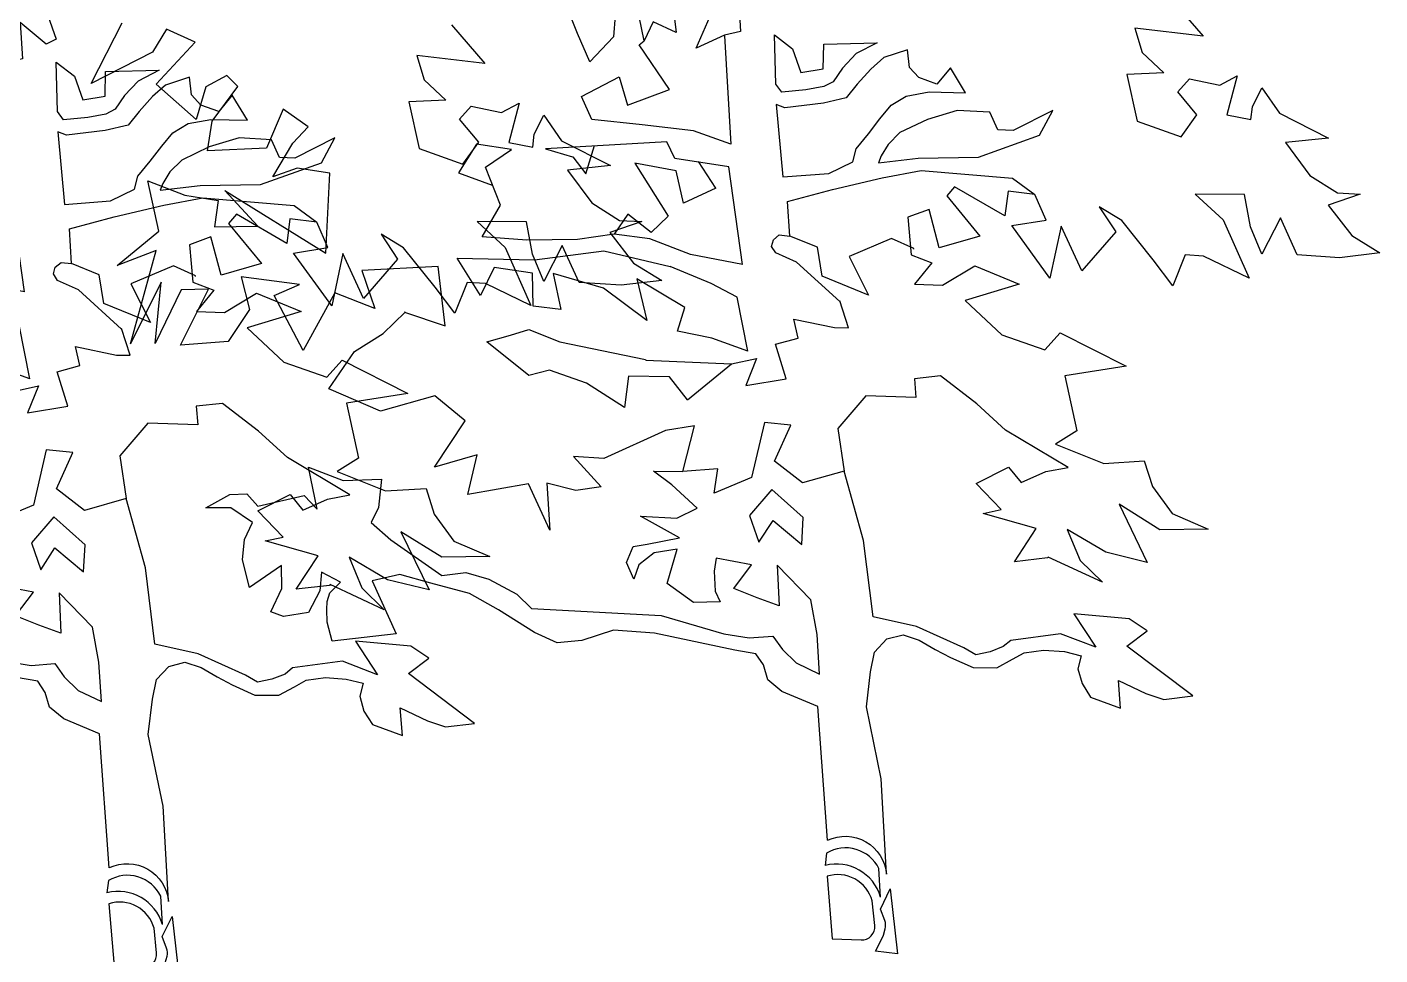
# Model space of a CAD drawing. Header units: millimetres. Extents: x 3.3 to 31.3, y 2.1 to 31.8.
# Drawn here: x 7.279 to 10.174, y 7.157 to 9.142 of the extents above; entities that cross this region are included whole.
import ezdxf

# ---------------------------------------------------------------- set-up
doc = ezdxf.new("R2010")
doc.units = ezdxf.units.MM

# ---------------------------------------------------------------- blocks, each defined once
blk = doc.blocks.new('E13')
at = {"color": 84, "true_color": 0x2aaf18}
for p, q in [((1.5008, 18.8799), (1.4693, 18.7895)), ((1.4846, 18.7816), (1.5251, 18.8155)), ((1.5251, 18.8155), (1.5219, 18.7589)), ((1.4693, 18.7895), (1.4846, 18.7816)), ((1.5911, 18.7328), (1.5692, 18.7827)), ((1.5219, 18.7589), (1.5469, 18.7532)), ((2.3706, 18.7422), (2.415, 18.7626)), ((2.415, 18.7626), (2.4368, 18.7268)), ((2.415, 18.7626), (2.415, 18.7626)), ((1.3924, 18.7393), (1.3091, 18.7411)), ((1.3932, 18.7006), (1.3924, 18.7393)), ((1.4692, 18.7535), (1.441, 18.7318)), ((1.5469, 18.7532), (1.5911, 18.7328)), ((2.4311, 18.6769), (2.3706, 18.7422)), ((1.2588, 18.703), (1.262, 18.7304)), ((1.441, 18.7318), (1.4279, 18.6949)), ((0.863, 18.6946), (0.9207, 18.6921)), ((1.1716, 18.6634), (1.1954, 18.7022)), ((1.1954, 18.7022), (1.2162, 18.677)), ((1.1954, 18.7022), (1.1954, 18.7022)), ((1.2443, 18.6871), (1.2588, 18.703)), ((1.4279, 18.6949), (1.3932, 18.7006)), ((1.2162, 18.677), (1.2443, 18.6871)), ((1.7109, 18.6884), (1.698, 18.644)), ((1.7691, 18.6575), (1.7109, 18.6884)), ((2.3039, 18.6734), (2.3212, 18.6902)), ((2.3441, 18.6191), (2.3039, 18.6734)), ((2.3212, 18.6902), (2.3539, 18.6725)), ((2.3212, 18.6902), (2.3212, 18.6902)), ((2.3539, 18.6725), (2.369, 18.6218)), ((2.369, 18.6218), (2.4311, 18.6769)), ((1.698, 18.644), (1.6325, 18.6687)), ((1.7531, 18.6216), (1.7691, 18.6575)), ((1.0566, 18.5972), (1.0358, 18.6359)), ((1.0358, 18.6359), (1.0978, 18.6046)), ((1.1217, 18.6055), (1.1341, 18.633)), ((2.1949, 18.6105), (2.2338, 18.6381)), ((2.2184, 18.5852), (2.1949, 18.6105)), ((2.3512, 18.5731), (2.3441, 18.6191)), ((1.0978, 18.6046), (1.1217, 18.6055)), ((1.7627, 18.5375), (1.749, 18.5813)), ((1.8255, 18.5763), (1.7836, 18.5635)), ((1.8784, 18.5752), (1.9329, 18.5832)), ((1.9188, 18.5475), (1.8784, 18.5752)), ((1.9329, 18.5832), (1.9609, 18.5386)), ((1.5601, 18.5151), (1.5871, 18.5566)), ((1.622, 18.5418), (1.6862, 18.5539)), ((1.6862, 18.5539), (1.6344, 18.4715)), ((1.7828, 18.5636), (1.7627, 18.5375)), ((1.8954, 18.4886), (1.9188, 18.5475)), ((1.0989, 18.5306), (1.0637, 18.5049)), ((1.6105, 18.4915), (1.622, 18.5418)), ((1.9609, 18.5386), (1.9083, 18.5199)), ((2.4442, 18.5262), (2.3865, 18.5041)), ((2.4269, 18.448), (2.4442, 18.5262)), ((1.0465, 18.4653), (1.0637, 18.5049)), ((1.0637, 18.5049), (1.1057, 18.5101)), ((1.1057, 18.5101), (1.1104, 18.4718)), ((1.1104, 18.4718), (1.1888, 18.517)), ((1.1888, 18.517), (1.201, 18.5028)), ((1.5601, 18.5151), (1.6105, 18.4915)), ((2.3245, 18.5116), (2.3245, 18.5116)), ((2.3865, 18.5041), (2.3347, 18.4956)), ((1.9238, 18.4391), (1.8954, 18.4886)), ((2.3347, 18.4956), (2.3402, 18.4546)), ((1.0998, 18.4567), (1.0465, 18.4653)), ((1.2127, 18.4223), (1.2286, 18.4817)), ((1.2286, 18.4817), (1.2618, 18.4697)), ((1.2618, 18.4697), (1.2565, 18.4114)), ((1.6344, 18.4715), (1.6609, 18.4459)), ((1.6609, 18.4459), (1.6972, 18.4743)), ((1.6972, 18.4743), (1.7186, 18.4434)), ((1.0231, 18.4558), (1.0404, 18.3748)), ((1.0404, 18.3748), (1.0998, 18.4567)), ((1.4617, 18.4422), (1.4453, 18.4405)), ((1.4706, 18.4348), (1.4617, 18.4422)), ((2.3402, 18.4546), (2.2729, 18.4559)), ((2.4918, 18.3945), (2.4269, 18.448)), ((1.1497, 18.4404), (1.2127, 18.4223)), ((1.2524, 18.4212), (1.2869, 18.4367)), ((1.2524, 18.4203), (1.2524, 18.4212)), ((1.395, 18.378), (1.4023, 18.423)), ((1.4023, 18.423), (1.4453, 18.4405)), ((1.4671, 18.4142), (1.4735, 18.4243)), ((1.4735, 18.4243), (1.4706, 18.4348)), ((1.353, 18.4089), (1.3227, 18.3486)), ((1.3674, 18.3385), (1.4346, 18.3996)), ((1.4346, 18.3996), (1.4671, 18.4142)), ((1.9263, 18.3479), (1.9629, 18.4058)), ((2.4711, 18.2729), (2.4311, 18.4181)), ((2.4311, 18.4181), (2.4918, 18.3945)), ((1.1575, 18.3943), (1.0882, 18.3655)), ((1.2074, 18.364), (1.1575, 18.3943)), ((1.2242, 18.3987), (1.2511, 18.3655)), ((1.3227, 18.3486), (1.395, 18.378)), ((1.735, 18.3596), (1.8133, 18.382)), ((1.8133, 18.382), (1.8014, 18.3261)), ((1.8446, 18.3314), (1.8455, 18.3825)), ((1.8455, 18.3825), (1.905, 18.3913)), ((1.905, 18.3913), (1.9263, 18.3479)), ((1.9814, 18.3009), (1.9923, 18.393)), ((1.9923, 18.393), (2.1114, 18.3868)), ((2.1114, 18.3868), (2.0907, 18.3278)), ((1.0882, 18.3655), (1.1723, 18.3401)), ((1.2511, 18.3655), (1.2074, 18.364)), ((1.6084, 18.3295), (1.683, 18.3741)), ((1.6675, 18.309), (1.735, 18.3596)), ((2.2083, 18.3651), (2.2991, 18.3771)), ((2.2991, 18.3771), (2.2857, 18.3261)), ((2.3933, 18.2705), (2.3499, 18.358)), ((2.3499, 18.358), (2.3923, 18.3567)), ((2.4235, 18.3686), (2.4711, 18.2729)), ((2.4325, 18.2732), (2.4235, 18.3686)), ((2.0907, 18.3278), (2.1532, 18.3522)), ((2.1532, 18.3522), (2.2023, 18.2624)), ((2.2023, 18.2624), (2.2476, 18.348)), ((2.3923, 18.3567), (2.4325, 18.2732)), ((1.6199, 18.2926), (1.6084, 18.3295)), ((1.8014, 18.3261), (1.8446, 18.3314)), ((2.0447, 18.3218), (1.9814, 18.3009)), ((2.0437, 18.3219), (2.0447, 18.3218)), ((2.0782, 18.2889), (2.0437, 18.3219)), ((2.2857, 18.3261), (2.319, 18.2762)), ((1.4392, 18.3113), (1.3756, 18.298)), ((1.4323, 18.2815), (1.4392, 18.3113)), ((1.8513, 18.2949), (1.8033, 18.2759)), ((1.8798, 18.286), (1.8513, 18.2949)), ((1.4676, 18.272), (1.4323, 18.2815)), ((1.5103, 18.2612), (1.5668, 18.2815)), ((1.5668, 18.2815), (1.6199, 18.2926)), ((1.8033, 18.2759), (1.6696, 18.2482)), ((1.9169, 18.2756), (1.8798, 18.286)), ((2.1226, 18.2609), (2.0782, 18.2889)), ((2.319, 18.2762), (2.3933, 18.2705)), ((1.451, 18.2184), (1.4676, 18.272)), ((1.497, 18.25), (1.5138, 18.2079)), ((1.5362, 18.2414), (1.497, 18.25)), ((1.6042, 18.1858), (1.5362, 18.2414)), ((1.6696, 18.2482), (1.6695, 18.2471)), ((1.8189, 18.2319), (1.8515, 18.2237)), ((1.5138, 18.2079), (1.451, 18.2184)), ((1.6042, 18.1858), (1.6324, 18.2215)), ((1.6324, 18.2215), (1.696, 18.2224)), ((1.696, 18.2224), (1.7026, 18.1737)), ((1.7026, 18.1737), (1.7615, 18.2117)), ((1.9503, 18.1528), (1.9977, 18.1917)), ((1.9977, 18.1917), (2.0822, 18.1682)), ((2.0822, 18.1682), (2.1626, 18.2029)), ((1.1095, 18.1384), (1.1543, 18.1796)), ((1.4436, 18.1461), (1.4848, 18.1505)), ((1.4848, 18.1505), (1.5048, 18.0645)), ((1.9979, 18.0807), (1.9503, 18.1528)), ((0.9987, 18.1374), (1.032, 18.1167)), ((1.0122, 18.0803), (1.1095, 18.1384)), ((1.3704, 18.1412), (1.3604, 18.0745)), ((1.4688, 18.09), (1.4436, 18.1461)), ((1.5935, 18.1449), (1.6384, 18.1377)), ((1.6116, 18.0742), (1.5935, 18.1449)), ((1.6384, 18.1377), (1.7344, 18.0943)), ((1.032, 18.1167), (0.9566, 18.0865)), ((0.8936, 18.0905), (0.8811, 18.0506)), ((0.9566, 18.0865), (0.8936, 18.0905)), ((1.4254, 18.0563), (1.4688, 18.09)), ((1.7344, 18.0943), (1.782, 18.0972)), ((1.782, 18.0972), (1.7387, 18.0504)), ((1.9319, 18.1001), (1.9979, 18.0807)), ((1.9462, 18.0384), (1.9319, 18.1001)), ((1.0469, 18.0739), (1.0122, 18.0803)), ((1.0854, 18.0568), (1.0469, 18.0739)), ((1.1051, 18.0808), (1.0854, 18.0568)), ((1.1554, 18.0553), (1.1051, 18.0808)), ((1.3604, 18.0745), (1.4254, 18.0563)), ((1.5048, 18.0645), (1.5627, 18.0401)), ((1.557, 18.0784), (1.6116, 18.0742)), ((1.5627, 18.0401), (1.557, 18.0784)), ((1.6571, 18.0745), (1.6116, 18.0742)), ((1.629, 18.0532), (1.6571, 18.0745)), ((2.1403, 18.0603), (2.0806, 18.0622)), ((2.0806, 18.0622), (2.0851, 18.0182)), ((2.1941, 18.0808), (2.1403, 18.0603)), ((2.1805, 18.0156), (2.1941, 18.0808)), ((0.8811, 18.0506), (0.8503, 18.0085)), ((1.1163, 18.0147), (1.1554, 18.0553)), ((1.5894, 18.0172), (1.629, 18.0532)), ((1.7387, 18.0504), (1.778, 18.0445)), ((1.778, 18.0445), (1.8235, 18.0561)), ((1.8235, 18.0561), (1.8187, 17.9826)), ((1.8187, 17.9826), (1.8519, 18.055)), ((1.8519, 18.055), (1.9462, 18.0384)), ((0.8692, 17.9832), (0.9328, 18.023)), ((0.9328, 18.023), (0.8891, 17.9325)), ((2.201, 18.0367), (2.1805, 18.0156)), ((2.2728, 18.0199), (2.201, 18.0367)), ((2.2903, 18.0394), (2.2728, 18.0199)), ((2.3168, 18.0384), (2.2903, 18.0394)), ((2.3541, 18.0174), (2.3168, 18.0384)), ((0.8503, 18.0085), (0.7945, 17.9844)), ((1.0618, 17.9856), (1.1443, 18.0088)), ((1.1163, 18.0147), (1.1163, 18.0147)), ((1.1443, 18.0088), (1.1163, 18.0147)), ((1.6212, 18.0015), (1.5894, 18.0172)), ((1.617, 17.9707), (1.6775, 18.0048)), ((1.6775, 18.0048), (1.6212, 18.0015)), ((2.0851, 18.0182), (2.0966, 17.9946)), ((2.2812, 17.9946), (2.3152, 18.0177)), ((2.3152, 18.0177), (2.3541, 18.0174)), ((0.7945, 17.9844), (0.8692, 17.9832)), ((0.9537, 17.9484), (1.0135, 17.9836)), ((1.0135, 17.9836), (0.9936, 17.9358)), ((1.0957, 17.9337), (1.0618, 17.9856)), ((2.0966, 17.9946), (2.0658, 17.9675)), ((2.2935, 17.9682), (2.2812, 17.9946)), ((1.6674, 17.9611), (1.617, 17.9707)), ((1.689, 17.9576), (1.6674, 17.9611)), ((1.6993, 17.9322), (1.689, 17.9576)), ((2.2968, 17.9365), (2.2935, 17.9682)), ((0.8891, 17.9325), (0.9537, 17.9484)), ((0.9537, 17.9484), (0.9537, 17.9484)), ((0.9587, 17.9017), (1.0432, 17.9407)), ((0.9936, 17.9358), (0.9587, 17.9017)), ((1.0432, 17.9407), (1.0442, 17.9395)), ((1.0442, 17.9395), (1.0957, 17.9337)), ((1.5047, 17.9289), (1.5596, 17.9391)), ((1.5596, 17.9391), (1.5629, 17.9188)), ((1.6205, 17.9534), (1.6561, 17.9477)), ((1.6362, 17.8999), (1.6205, 17.9534)), ((1.6561, 17.9477), (1.6801, 17.9288)), ((2.2859, 17.8938), (2.2968, 17.9365)), ((1.4648, 17.9282), (1.4619, 17.8651)), ((1.5324, 17.8919), (1.5047, 17.9289)), ((1.5629, 17.9188), (1.5614, 17.8878)), ((1.6801, 17.9288), (1.6878, 17.9065)), ((1.6878, 17.9065), (1.6993, 17.9322)), ((2.1444, 17.9019), (2.1741, 17.9175)), ((2.1741, 17.9175), (2.1764, 17.8881)), ((2.2354, 17.892), (2.2363, 17.9279)), ((2.2363, 17.9279), (2.2859, 17.8938)), ((1.5952, 17.87), (1.6362, 17.8999)), ((2.0522, 17.9136), (2.0953, 17.9038)), ((2.0953, 17.9038), (2.0576, 17.8214)), ((2.161, 17.8855), (2.1444, 17.9019)), ((1.4619, 17.8651), (1.4961, 17.8776)), ((1.4961, 17.8776), (1.5324, 17.8919)), ((1.5614, 17.8878), (1.5536, 17.8713)), ((2.1649, 17.8719), (2.161, 17.8855)), ((2.1764, 17.8881), (2.1939, 17.8545)), ((2.2527, 17.8557), (2.2354, 17.892)), ((0.9173, 17.845), (1.0035, 17.8528)), ((1.0035, 17.8528), (0.9691, 17.8005)), ((1.5536, 17.8713), (1.5952, 17.87)), ((2.1658, 17.8594), (2.1649, 17.8719)), ((2.1651, 17.8397), (2.1658, 17.8594)), ((2.1939, 17.8545), (2.2332, 17.8486)), ((2.2332, 17.8486), (2.2527, 17.8557)), ((0.8894, 17.8263), (0.9173, 17.845)), ((2.1572, 17.81), (2.1651, 17.8397)), ((0.9208, 17.8023), (0.8894, 17.8263)), ((2.0576, 17.8214), (2.1572, 17.81)), ((0.8183, 17.7248), (0.9208, 17.8023)), ((0.9917, 17.7874), (0.9969, 17.7669)), ((0.9338, 17.749), (0.8914, 17.7287)), ((0.9305, 17.7057), (0.9338, 17.749)), ((0.9969, 17.7669), (0.9903, 17.7439)), ((0.9969, 17.7669), (0.9969, 17.7669)), ((0.8914, 17.7287), (0.8633, 17.7195)), ((0.9903, 17.7439), (0.9773, 17.723)), ((0.8633, 17.7195), (0.8183, 17.7248)), ((0.9773, 17.723), (0.9305, 17.7057)), ((0.9305, 17.7057), (0.9305, 17.7057)), ((0.9773, 17.723), (0.9773, 17.723))]:
    blk.add_line(p, q, dxfattribs=at)
at = {"color": 97, "true_color": 0x25742c}
for p, q in [((1.6321, 18.8366), (1.6222, 18.757)), ((0.8541, 18.8119), (0.8021, 18.7515)), ((1.6716, 18.7445), (1.6834, 18.7996)), ((1.7756, 18.7555), (1.798, 18.8117)), ((1.7171, 18.7838), (1.7194, 18.7503)), ((0.8021, 18.7515), (0.9081, 18.7642)), ((0.9081, 18.7642), (0.8968, 18.7261)), ((1.6222, 18.757), (1.6576, 18.774)), ((1.6576, 18.774), (1.6716, 18.7445)), ((1.6325, 18.6687), (1.6795, 18.7382)), ((1.6795, 18.7382), (1.6716, 18.7445)), ((1.7194, 18.7503), (1.7562, 18.7115)), ((1.7562, 18.7115), (1.7756, 18.7555)), ((0.8968, 18.7261), (0.863, 18.6946)), ((1.1723, 18.3401), (1.1152, 18.2868)), ((1.354, 18.2978), (1.3674, 18.3395)), ((1.3756, 18.298), (1.354, 18.2978)), ((1.0245, 18.29), (0.922, 18.238)), ((1.0482, 18.2635), (1.0245, 18.29)), ((1.1152, 18.2868), (1.0482, 18.2635)), ((0.922, 18.238), (1.0175, 18.2231)), ((1.0175, 18.2231), (0.9987, 18.1374)), ((1.1543, 18.1796), (1.2107, 18.2227)), ((1.2107, 18.2227), (1.2513, 18.2185)), ((1.2513, 18.2185), (1.249, 18.1894)), ((1.249, 18.1894), (1.3269, 18.1919)), ((1.3269, 18.1919), (1.3704, 18.1412))]:
    blk.add_line(p, q, dxfattribs=at)
at = {"color": 62, "true_color": 0xacc205}
for p, q in [((2.5324, 18.6778), (2.4839, 18.7725)), ((2.4368, 18.7268), (2.5324, 18.6778)), ((0.7489, 18.69), (0.7651, 18.629)), ((0.7762, 18.6755), (0.7489, 18.69)), ((0.8235, 18.6852), (0.7762, 18.6755)), ((0.8417, 18.6648), (0.8235, 18.6852)), ((0.9207, 18.6921), (0.9046, 18.6194)), ((0.7106, 18.6711), (0.683, 18.6315)), ((0.7254, 18.6415), (0.7106, 18.6711)), ((0.8117, 18.6292), (0.8417, 18.6648)), ((0.8417, 18.6648), (0.8417, 18.6648)), ((0.683, 18.6315), (0.6069, 18.5929)), ((0.7277, 18.6216), (0.7254, 18.6415)), ((2.2338, 18.6381), (2.2595, 18.5772)), ((0.7651, 18.629), (0.7277, 18.6216)), ((0.8364, 18.5951), (0.8117, 18.6292)), ((0.9046, 18.6194), (0.8364, 18.5951)), ((0.6069, 18.5929), (0.6738, 18.5859)), ((0.6738, 18.5859), (0.6358, 18.5347)), ((2.2495, 18.5325), (2.2184, 18.5852)), ((2.2595, 18.5772), (2.3512, 18.5731)), ((0.6358, 18.5347), (0.5928, 18.5076)), ((0.6358, 18.5347), (0.6358, 18.5347)), ((2.1609, 18.5384), (2.2116, 18.5459)), ((2.1674, 18.4137), (2.1609, 18.5384)), ((2.2116, 18.5459), (2.2495, 18.5325)), ((0.5928, 18.5076), (0.5578, 18.5057)), ((0.5578, 18.5057), (0.6076, 18.4886)), ((0.7282, 18.4548), (0.7377, 18.5052)), ((0.7377, 18.5052), (0.8144, 18.5058)), ((0.7377, 18.5052), (0.7377, 18.5052)), ((0.8144, 18.5058), (0.7707, 18.4656)), ((2.3245, 18.5116), (2.1674, 18.4137)), ((2.2729, 18.4559), (2.3245, 18.5116)), ((0.6076, 18.4886), (0.5707, 18.4411)), ((0.9288, 18.4649), (0.9637, 18.486)), ((0.9637, 18.486), (0.938, 18.4471)), ((1.201, 18.5028), (1.1497, 18.4404)), ((0.6556, 18.4111), (0.6819, 18.4686)), ((0.6819, 18.4686), (0.7106, 18.4125)), ((0.7707, 18.4656), (0.7305, 18.375)), ((0.8797, 18.4034), (0.9288, 18.4649)), ((0.5707, 18.4411), (0.5269, 18.4141)), ((0.7106, 18.4125), (0.7282, 18.4548)), ((0.938, 18.4471), (0.991, 18.3862)), ((0.991, 18.3862), (1.0231, 18.4558)), ((1.2869, 18.4367), (1.353, 18.4089)), ((0.5269, 18.4141), (0.59, 18.4066)), ((0.59, 18.4066), (0.6556, 18.4111)), ((0.7305, 18.375), (0.8013, 18.4094)), ((0.8013, 18.4094), (0.8299, 18.411)), ((0.8299, 18.411), (0.849, 18.363)), ((0.849, 18.363), (0.8797, 18.4034)), ((1.2565, 18.4114), (1.2242, 18.3987)), ((1.683, 18.3741), (1.6675, 18.309)), ((2.2476, 18.348), (2.2083, 18.3651)), ((1.8515, 18.2237), (1.9169, 18.2756)), ((2.1626, 18.2029), (2.1226, 18.2609)), ((1.6695, 18.2471), (1.5362, 18.2414)), ((1.7615, 18.2117), (1.8189, 18.2319))]:
    blk.add_line(p, q, dxfattribs=at)
at = {"color": 45, "true_color": 0xba8d4a}
for p, q in [((1.3091, 18.7411), (1.3419, 18.7243)), ((1.262, 18.7304), (1.299, 18.7181)), ((1.299, 18.7181), (1.3193, 18.7003)), ((1.3419, 18.7243), (1.363, 18.7018)), ((1.3193, 18.7003), (1.3402, 18.677)), ((1.2286, 18.6647), (1.1716, 18.6634)), ((1.2641, 18.6582), (1.2286, 18.6647)), ((1.1341, 18.633), (1.1847, 18.6359)), ((1.1847, 18.6359), (1.231, 18.6218)), ((1.1515, 18.5634), (1.0566, 18.5972)), ((1.6368, 18.5869), (1.8255, 18.5763)), ((1.2409, 18.5425), (1.0989, 18.5306)), ((1.7757, 18.4353), (1.8543, 18.4338)), ((1.8543, 18.4338), (1.9238, 18.4391)), ((1.9629, 18.4058), (1.8426, 18.4036)), ((2.0658, 17.9675), (1.9869, 17.9121)), ((1.9869, 17.9121), (1.9493, 17.9168)), ((1.9438, 17.884), (2.0038, 17.9002)), ((2.0038, 17.9002), (2.0522, 17.9136)), ((0.9691, 17.8005), (1.0238, 17.8217)), ((1.0238, 17.8217), (1.1015, 17.8112)), ((1.3988, 17.7589), (1.4027, 17.8203)), ((1.0179, 17.7937), (0.9917, 17.7874)), ((1.0503, 17.7961), (1.0179, 17.7937)), ((1.0803, 17.792), (1.0503, 17.7961)), ((1.0985, 17.7819), (1.0803, 17.792)), ((1.3195, 17.7623), (1.3134, 17.7931)), ((1.4353, 17.7762), (1.3988, 17.7589)), ((1.4796, 17.75), (1.4863, 17.7731)), ((1.3259, 17.7076), (1.3195, 17.7623)), ((1.4574, 17.7317), (1.4796, 17.75)), ((1.4017, 17.7086), (1.4574, 17.7317)), ((1.3029, 17.5957), (1.3259, 17.7076)), ((1.3866, 17.5002), (1.4017, 17.7086)), ((1.2946, 17.4475), (1.3029, 17.5957)), ((1.2946, 17.4475), (1.2946, 17.4475))]:
    blk.add_line(p, q, dxfattribs=at)
at = {"color": 47, "true_color": 0x8d6a35}
for p, q in [((1.4672, 18.6768), (1.4692, 18.7535)), ((1.5468, 18.7522), (1.5369, 18.5832)), ((1.363, 18.7018), (1.3776, 18.6807)), ((1.3402, 18.677), (1.3575, 18.6557)), ((1.3776, 18.6807), (1.3922, 18.673)), ((1.3922, 18.673), (1.4202, 18.6679)), ((1.4578, 18.6642), (1.4672, 18.6768)), ((1.2876, 18.644), (1.2641, 18.6582)), ((1.3575, 18.6557), (1.3929, 18.6473)), ((1.4202, 18.6679), (1.4578, 18.6642)), ((1.3049, 18.6229), (1.2876, 18.644)), ((1.3929, 18.6473), (1.453, 18.64)), ((1.453, 18.64), (1.4666, 18.6454)), ((1.4666, 18.6454), (1.4561, 18.5325)), ((1.231, 18.6218), (1.2738, 18.6014)), ((1.3229, 18.5996), (1.3049, 18.6229)), ((1.5953, 18.6044), (1.6748, 18.6135)), ((1.6748, 18.6135), (1.7531, 18.6216)), ((1.2738, 18.6014), (1.2924, 18.583)), ((1.342, 18.5764), (1.3229, 18.5996)), ((1.5369, 18.5832), (1.5953, 18.6044)), ((1.2924, 18.583), (1.3032, 18.5651)), ((1.3472, 18.556), (1.342, 18.5764)), ((1.6243, 18.5613), (1.6368, 18.5869)), ((1.2453, 18.5619), (1.1515, 18.5634)), ((1.3073, 18.5545), (1.2453, 18.5619)), ((1.3032, 18.5651), (1.3073, 18.5545)), ((1.3073, 18.5545), (1.3073, 18.5545)), ((1.3845, 18.538), (1.3472, 18.556)), ((1.5188, 18.3962), (1.5399, 18.548)), ((1.5399, 18.548), (1.6243, 18.5613)), ((1.3017, 18.5311), (1.2409, 18.5425)), ((1.3788, 18.513), (1.3017, 18.5311)), ((1.4561, 18.5325), (1.3845, 18.538)), ((1.4486, 18.4944), (1.3788, 18.513)), ((1.4453, 18.4405), (1.4486, 18.4944)), ((1.6631, 18.4363), (1.7186, 18.4434)), ((1.7186, 18.4434), (1.7757, 18.4353)), ((1.5995, 18.4116), (1.6631, 18.4363)), ((1.5188, 18.3962), (1.5995, 18.4116)), ((1.7345, 18.4176), (1.6314, 18.3932)), ((1.8426, 18.4036), (1.7345, 18.4176)), ((1.5677, 18.3667), (1.6314, 18.3932)), ((1.5271, 18.3452), (1.5677, 18.3667)), ((1.5103, 18.2612), (1.5271, 18.3452)), ((1.3305, 17.9669), (1.3604, 18.0745)), ((1.4242, 18.0025), (1.473, 18.0461)), ((1.473, 18.0461), (1.5078, 18.0056)), ((1.4267, 17.9606), (1.4242, 18.0025)), ((1.5078, 18.0056), (1.4933, 17.9639)), ((1.4712, 17.9978), (1.4267, 17.9606)), ((1.4933, 17.9639), (1.4712, 17.9978)), ((1.3157, 17.8478), (1.3305, 17.9669)), ((1.4125, 17.8745), (1.4648, 17.9282)), ((1.9493, 17.9168), (1.9133, 17.9063)), ((1.9133, 17.9063), (1.8699, 17.8831)), ((1.4027, 17.8203), (1.4125, 17.8745)), ((1.8699, 17.8831), (1.8473, 17.861)), ((1.8983, 17.859), (1.9438, 17.884)), ((1.8473, 17.861), (1.6456, 17.8499)), ((1.8426, 17.8235), (1.8983, 17.859)), ((1.1746, 17.7999), (1.2483, 17.833)), ((1.2483, 17.833), (1.3157, 17.8478)), ((1.6456, 17.8499), (1.5479, 17.8214)), ((1.1015, 17.8112), (1.1132, 17.8016)), ((1.2437, 17.8117), (1.219, 17.7973)), ((1.269, 17.82), (1.2437, 17.8117)), ((1.2942, 17.8135), (1.269, 17.82)), ((1.3134, 17.7931), (1.2942, 17.8135)), ((1.4715, 17.8178), (1.4567, 17.7973)), ((1.5084, 17.815), (1.4715, 17.8178)), ((1.5479, 17.8214), (1.5084, 17.815)), ((1.5308, 17.7962), (1.656, 17.8226)), ((1.656, 17.8226), (1.7197, 17.8272)), ((1.7197, 17.8272), (1.7688, 17.8113)), ((1.7688, 17.8113), (1.8072, 17.8072)), ((1.8072, 17.8072), (1.8426, 17.8235)), ((1.1132, 17.8016), (1.1335, 17.7936)), ((1.1335, 17.7936), (1.1559, 17.7889)), ((1.1559, 17.7889), (1.1746, 17.7999)), ((1.219, 17.7973), (1.1953, 17.7848)), ((1.4567, 17.7973), (1.4353, 17.7762)), ((1.4863, 17.7731), (1.4979, 17.7903)), ((1.4979, 17.7903), (1.5308, 17.7962)), ((1.1229, 17.7687), (1.0985, 17.7819)), ((1.16, 17.7688), (1.1229, 17.7687)), ((1.1953, 17.7848), (1.16, 17.7688)), ((1.388, 17.4801), (1.3904, 17.461)), ((1.304, 17.4118), (1.3066, 17.456)), ((1.3872, 17.4442), (1.3792, 17.3469)), ((1.289, 17.4245), (1.2775, 17.3237)), ((1.3043, 17.3929), (1.289, 17.4245)), ((1.2975, 17.3751), (1.3043, 17.3929)), ((1.313, 17.3675), (1.3169, 17.406)), ((1.2995, 17.3523), (1.2968, 17.3625)), ((1.3044, 17.3417), (1.2995, 17.3523)), ((1.3792, 17.3469), (1.3344, 17.345)), ((1.2775, 17.3237), (1.312, 17.3278)), ((1.312, 17.3278), (1.3044, 17.3417))]:
    blk.add_line(p, q, dxfattribs=at)
at = {"color": 45, "true_color": 0xba8d4a}
blk.add_ellipse((1.359, 17.4418), major_axis=(-0.0397, 0.051), ratio=1, start_param=5.181167, end_param=7.104727, dxfattribs=at)
at = {"color": 47, "true_color": 0x8d6a35, "extrusion": (0, 0, -1)}
for centre, major_axis, start_param, end_param in [((1.3584, 17.4307), (-0.0354, 0.0455), 5.827895, 7.485347), ((1.3727, 17.3915), (-0.044, 0.0566), 5.660511, 7.192627), ((1.3705, 17.3911), (0.0439, 0.0341), 4.072822, 5.678842), ((1.3166, 17.3678), (-0.0126, 0.0162), 5.113129, 5.740899), ((1.3335, 17.3655), (-0.0126, 0.0162), 3.758713, 5.472732)]:
    blk.add_ellipse(centre, major_axis=major_axis, ratio=1, start_param=start_param, end_param=end_param, dxfattribs=at)

msp = doc.modelspace()

# ---------------------------------------------------------------- block references
at = {"color": 45, "true_color": 0xba8d4a, "xscale": -1.37477329816057, "yscale": 1.37477329816057, "zscale": 1.37477329816057}
for p in [(10.898, -16.6563), (9.3617, -16.715)]:
    msp.add_blockref('E13', p, dxfattribs=at)

doc.saveas('drawing.dxf')
